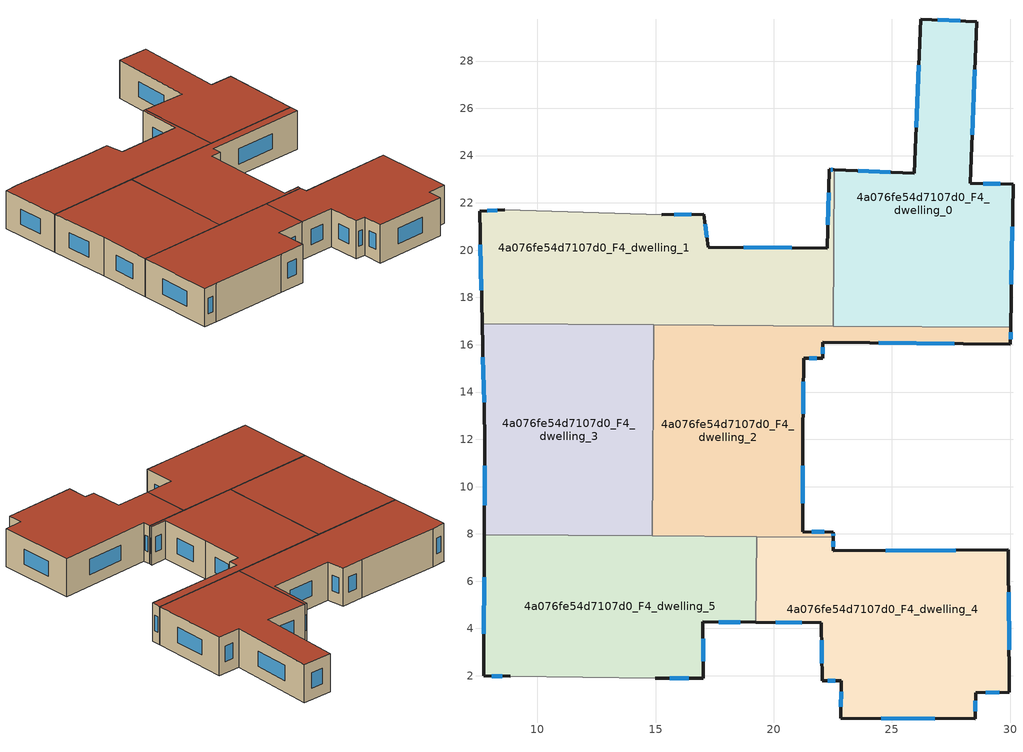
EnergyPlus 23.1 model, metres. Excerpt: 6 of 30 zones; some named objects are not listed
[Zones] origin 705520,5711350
4a076fe54d7107d0_F4_dwelling_0
 floor to 4a076fe54d7107d0_F3_dwelling_0 (EU_floor_Construction): 28.59,29.67 28.31,22.83 30.12,22.79 30.02,16.74 22.52,16.79 22.56,23.4 25.94,23.26 26.22,29.77 z12
 wall outside (EU_wall_Construction): 30.02,16.74 30.12,22.79 28.31,22.83 28.59,29.67 26.22,29.77 25.94,23.26 22.56,23.4 z12:15
 wall to 4a076fe54d7107d0_F4_dwelling_1 (EU_wall_Construction): 22.56,23.4 22.52,16.79 z12:15
 wall to 4a076fe54d7107d0_F4_dwelling_2 (EU_wall_Construction): 22.52,16.79 30.02,16.74 z12:15
 window (EU_Window_Construction): 27.88,29.7 26.93,29.74 / 28.39,24.88 28.51,27.62 / 29.58,22.8 28.85,22.82 / 30.05,18.55 30.09,20.98 / 24.93,23.3 23.57,23.36 / 26.14,27.82 26.03,25.21 z12.9:14.1
 roof outside (EU_roof_Construction): 30.02,16.74 30.12,22.79 28.31,22.83 28.59,29.67 26.22,29.77 25.94,23.26 22.56,23.4 22.52,16.79 z15
4a076fe54d7107d0_F4_dwelling_1
 floor to 4a076fe54d7107d0_F3_dwelling_1 (EU_floor_Construction): 22.56,23.4 22.52,16.79 7.67,16.89 7.55,21.66 8.63,21.71 15.27,21.5 17.04,21.52 17.23,20.13 22.26,20.09 22.35,23.41 z12
 wall outside (EU_wall_Construction): 22.56,23.4 22.35,23.41 22.26,20.09 17.23,20.13 17.05,21.52 15.27,21.5 / 8.63,21.71 7.56,21.66 7.67,16.89 z12:15
 wall adiabatic (EU_wall_Construction): 15.27,21.5 8.63,21.71 z12:15
 wall to 4a076fe54d7107d0_F4_dwelling_3 (EU_wall_Construction): 7.67,16.89 14.92,16.84 z12:15
 wall to 4a076fe54d7107d0_F4_dwelling_2 (EU_wall_Construction): 14.92,16.84 22.52,16.79 z12:15
 window (EU_Window_Construction): 22.5,23.41 22.41,23.41 / 7.59,20.23 7.63,18.32 / 8.31,21.69 7.88,21.67 / 16.51,21.51 15.8,21.5 / 17.18,20.55 17.1,21.1 / 20.75,20.1 18.74,20.12 / 22.32,22.42 22.29,21.08 z12.9:14.1
 roof outside (EU_roof_Construction): 22.52,16.79 22.56,23.4 22.35,23.41 22.26,20.09 17.23,20.13 17.05,21.52 15.27,21.5 8.63,21.71 7.56,21.66 7.67,16.89 z15
4a076fe54d7107d0_F4_dwelling_2
 floor to 4a076fe54d7107d0_F3_dwelling_2 (EU_floor_Construction): 30.02,16.74 30.01,16.03 22.07,16.1 22.07,15.43 21.26,15.43 21.23,12.09 21.23,8.1 22.52,8.07 22.52,7.87 14.86,7.92 14.92,16.84 z12
 wall outside (EU_wall_Construction): 22.52,7.87 22.52,8.07 21.23,8.1 21.23,12.09 21.26,15.43 22.07,15.43 22.07,16.1 30.01,16.03 30.02,16.74 z12:15
 wall to 4a076fe54d7107d0_F4_dwelling_5 (EU_wall_Construction): 14.86,7.92 19.27,7.89 z12:15
 wall to 4a076fe54d7107d0_F4_dwelling_3 (EU_wall_Construction): 14.92,16.84 14.86,7.92 z12:15
 wall to 4a076fe54d7107d0_F4_dwelling_4 (EU_wall_Construction): 19.27,7.89 22.52,7.87 z12:15
 window (EU_Window_Construction): 30.01,16.24 30.02,16.53 / 24.45,16.08 27.63,16.05 / 22.07,15.63 22.07,15.9 / 21.5,15.43 21.83,15.43 / 21.24,13.09 21.25,14.43 / 21.23,9.29 21.23,10.89 / 22.14,8.08 21.62,8.09 / 22.52,7.93 22.52,8.01 z12.9:14.1
 roof outside (EU_roof_Construction): 22.52,8.07 21.23,8.1 21.23,12.09 21.26,15.43 22.07,15.43 22.07,16.1 30.01,16.03 30.02,16.74 14.92,16.84 14.86,7.92 22.52,7.87 z15
4a076fe54d7107d0_F4_dwelling_3
 floor to 4a076fe54d7107d0_F3_dwelling_3 (EU_floor_Construction): 14.92,16.84 14.86,7.92 7.76,7.96 7.78,12.14 7.67,16.89 z12
 wall outside (EU_wall_Construction): 7.67,16.89 7.78,12.14 7.76,7.96 z12:15
 wall to 4a076fe54d7107d0_F4_dwelling_5 (EU_wall_Construction): 7.76,7.96 14.86,7.92 z12:15
 window (EU_Window_Construction): 7.7,15.47 7.75,13.56 / 7.78,10.89 7.77,9.21 z12.9:14.1
 roof outside (EU_roof_Construction): 14.86,7.92 14.92,16.84 7.67,16.89 7.78,12.14 7.76,7.96 z15
4a076fe54d7107d0_F4_dwelling_4
 floor to 4a076fe54d7107d0_F3_dwelling_4 (EU_floor_Construction): 29.92,7.33 29.96,1.3 28.54,1.28 28.52,0.18 22.84,0.21 22.85,1.78 22.05,1.79 22.02,4.25 19.25,4.26 19.27,7.89 22.52,7.87 22.51,7.28 z12
 wall outside (EU_wall_Construction): 19.25,4.26 22.02,4.25 22.05,1.79 22.85,1.78 22.84,0.21 28.52,0.18 28.54,1.28 29.96,1.3 29.93,7.33 22.51,7.28 22.52,7.87 z12:15
 wall to 4a076fe54d7107d0_F4_dwelling_5 (EU_wall_Construction): 19.27,7.89 19.25,4.26 z12:15
 window (EU_Window_Construction): 28.96,1.29 29.53,1.3 / 28.53,0.51 28.53,0.95 / 24.54,0.2 26.82,0.19 / 22.85,1.31 22.84,0.68 / 22.29,1.78 22.61,1.78 / 22.03,3.51 22.04,2.52 / 20.08,4.26 21.19,4.25 / 22.52,7.46 22.52,7.69 / 27.71,7.31 24.73,7.3 / 29.95,3.11 29.94,5.52 z12.9:14.1
 roof outside (EU_roof_Construction): 29.96,1.3 29.93,7.33 22.51,7.28 22.52,7.87 19.27,7.89 19.25,4.26 22.02,4.25 22.05,1.79 22.85,1.78 22.84,0.21 28.52,0.18 28.54,1.28 z15
4a076fe54d7107d0_F4_dwelling_5
 floor to 4a076fe54d7107d0_F3_dwelling_5 (EU_floor_Construction): 19.27,7.89 19.25,4.26 17.01,4.28 17.01,1.9 14.98,1.9 8.85,1.97 7.73,2 7.76,7.96 z12
 wall outside (EU_wall_Construction): 14.98,1.9 17.01,1.9 17.01,4.28 19.25,4.26 / 7.76,7.96 7.73,2 8.85,1.97 z12:15
 wall adiabatic (EU_wall_Construction): 8.85,1.97 14.98,1.9 z12:15
 window (EU_Window_Construction): 15.59,1.9 16.41,1.9 / 8.07,1.99 8.51,1.98 / 7.75,6.18 7.74,3.78 / 17.68,4.27 18.58,4.27 / 17.01,2.61 17.01,3.57 z12.9:14.1
 roof outside (EU_roof_Construction): 17.01,1.9 17.01,4.28 19.25,4.26 19.27,7.89 7.76,7.96 7.73,2 8.85,1.97 14.98,1.9 z15
[Building]
EU S2 Campaign: North Axis=0; Terrain=City; Solar Distribution=FullExterior
[Site:Location]
London: Latitude=51.5; Longitude=-0.5; Time Zone=0; Elevation=25
[SizingPeriod:WeatherFileDays]
AnnualSizingPeriod: Begin Month=1; Begin Day of Month=1; End Month=12; End Day of Month=31; Day of Week for Start Day=Monday; Use Weather File Daylight Saving Period=No; Use Weather File Rain and Snow Indicators=No
[MATERIAL]
EU_InternalMass_Material: Roughness=MediumRough; Thickness=0.1; Conductivity=1; Density=1800; Specific Heat=900; Thermal Absorptance=0.9; Solar Absorptance=0.7; Visible Absorptance=0.7
[MATERIAL:NOMASS] Roughness=MediumRough; Thermal Absorptance=0.9; Solar Absorptance=0.7; Visible Absorptance=0.7
Name | Thermal Resistance
EU_wall_NoMass | 1.04674
EU_roof_NoMass | 4.32442
EU_floor_NoMass | 2.04616
[WINDOWMATERIAL:SIMPLEGLAZINGSYSTEM]
EU_Window_SimpleGlazing: UFactor=4.25843; Solar Heat Gain Coefficient=0.85; Visible Transmittance=0.85
[CONSTRUCTION]
EU_wall_Construction: EU_wall_NoMass
EU_roof_Construction: EU_roof_NoMass
EU_floor_Construction: EU_floor_NoMass
EU_Window_Construction: EU_Window_SimpleGlazing
EU_InternalMass_Construction: EU_InternalMass_Material
[ZONE] Type=1; Multiplier=1; Ceiling Height=autocalculate; Floor Area=autocalculate; Part of Total Floor Area=Yes
Name | Volume
4a076fe54d7107d0_F4_dwelling_0; 4a076fe54d7107d0_F4_dwelling_3 | 191.167
4a076fe54d7107d0_F4_dwelling_1 | 191.161
4a076fe54d7107d0_F4_dwelling_2 | 191.177
4a076fe54d7107d0_F4_dwelling_4 | 191.18
4a076fe54d7107d0_F4_dwelling_5 | 191.165
[INTERNALMASS] Construction=EU_InternalMass_Construction
Name | Zone or ZoneList | Surface Area
4a076fe54d7107d0_F4_dwelling_0_EU_InternalMass | 4a076fe54d7107d0_F4_dwelling_0 | 63.7237
4a076fe54d7107d0_F4_dwelling_1_EU_InternalMass | 4a076fe54d7107d0_F4_dwelling_1 | 63.7186
4a076fe54d7107d0_F4_dwelling_2_EU_InternalMass | 4a076fe54d7107d0_F4_dwelling_2 | 63.7267
4a076fe54d7107d0_F4_dwelling_3_EU_InternalMass | 4a076fe54d7107d0_F4_dwelling_3 | 63.7228
4a076fe54d7107d0_F4_dwelling_4_EU_InternalMass | 4a076fe54d7107d0_F4_dwelling_4 | 63.7259
4a076fe54d7107d0_F4_dwelling_5_EU_InternalMass | 4a076fe54d7107d0_F4_dwelling_5 | 63.7207
[OTHEREQUIPMENT] Fuel Type=Electricity; Design Level Calculation Method=Watts/Area; Power per Zone Floor Area=1; Fraction Latent=0; Fraction Radiant=0; Fraction Lost=0; Carbon Dioxide Generation Rate=0; EndUse Subcategory=EU_Step8_InternalGains
Name | Zone or ZoneList or Space or SpaceList | Schedule
EU_Step8_InternalGain_4a076fe54d7107d0_F4_dwelling_0_f000 | 4a076fe54d7107d0_F4_dwelling_0 | EU_Step8_GainSchedule_4a076fe54d7107d0_F4_dwelling_0_f000
EU_Step8_InternalGain_4a076fe54d7107d0_F4_dwelling_1_f000 | 4a076fe54d7107d0_F4_dwelling_1 | EU_Step8_GainSchedule_4a076fe54d7107d0_F4_dwelling_1_f000
EU_Step8_InternalGain_4a076fe54d7107d0_F4_dwelling_2_f000 | 4a076fe54d7107d0_F4_dwelling_2 | EU_Step8_GainSchedule_4a076fe54d7107d0_F4_dwelling_2_f000
EU_Step8_InternalGain_4a076fe54d7107d0_F4_dwelling_3_f000 | 4a076fe54d7107d0_F4_dwelling_3 | EU_Step8_GainSchedule_4a076fe54d7107d0_F4_dwelling_3_f000
EU_Step8_InternalGain_4a076fe54d7107d0_F4_dwelling_4_f000 | 4a076fe54d7107d0_F4_dwelling_4 | EU_Step8_GainSchedule_4a076fe54d7107d0_F4_dwelling_4_f000
EU_Step8_InternalGain_4a076fe54d7107d0_F4_dwelling_5_f000 | 4a076fe54d7107d0_F4_dwelling_5 | EU_Step8_GainSchedule_4a076fe54d7107d0_F4_dwelling_5_f000
[ZONEVENTILATION:DESIGNFLOWRATE] Schedule=EU_AlwaysOn; Design Flow Rate Calculation Method=AirChanges/Hour; Air Changes per Hour=0.488719; Ventilation Type=Natural; Fan Pressure Rise=0; Fan Total Efficiency=1; Constant Term Coefficient=1; Temperature Term Coefficient=0; Velocity Term Coefficient=0; Velocity Squared Term Coefficient=0; Minimum Indoor Temperature=-100; Maximum Indoor Temperature=100; Delta Temperature=-100; Minimum Outdoor Temperature=-100; Maximum Outdoor Temperature=100; Maximum Wind Speed=40
Name | Zone or ZoneList or Space or SpaceList
EU_ConstantAir_4a076fe54d7107d0_F4_dwelling_0 | 4a076fe54d7107d0_F4_dwelling_0
EU_ConstantAir_4a076fe54d7107d0_F4_dwelling_1 | 4a076fe54d7107d0_F4_dwelling_1
EU_ConstantAir_4a076fe54d7107d0_F4_dwelling_2 | 4a076fe54d7107d0_F4_dwelling_2
EU_ConstantAir_4a076fe54d7107d0_F4_dwelling_3 | 4a076fe54d7107d0_F4_dwelling_3
EU_ConstantAir_4a076fe54d7107d0_F4_dwelling_4 | 4a076fe54d7107d0_F4_dwelling_4
EU_ConstantAir_4a076fe54d7107d0_F4_dwelling_5 | 4a076fe54d7107d0_F4_dwelling_5
[HVACTEMPLATE:ZONE:IDEALLOADSAIRSYSTEM] System Availability Schedule=EU_AlwaysOn; Maximum Heating Supply Air Temperature=50; Minimum Cooling Supply Air Temperature=13; Maximum Heating Supply Air Humidity Ratio=0.0156; Minimum Cooling Supply Air Humidity Ratio=0.0077; Heating Limit=NoLimit; Cooling Limit=NoLimit; Heating Availability Schedule=EU_AlwaysOn; Cooling Availability Schedule=EU_CoolingOff; Dehumidification Control Type=ConstantSensibleHeatRatio; Cooling Sensible Heat Ratio=0.7; Dehumidification Setpoint=60; Humidification Control Type=None; Humidification Setpoint=30; Outdoor Air Method=None; Outdoor Air Flow Rate per Person=0.00944; Outdoor Air Flow Rate per Zone Floor Area=0; Outdoor Air Flow Rate per Zone=0; Demand Controlled Ventilation Type=None; Outdoor Air Economizer Type=NoEconomizer; Heat Recovery Type=None; Sensible Heat Recovery Effectiveness=0.7; Latent Heat Recovery Effectiveness=0.65
Name | Template Thermostat
4a076fe54d7107d0_F4_dwelling_0 | EU_HeatOnly_4a076fe54d7107d0_F4_dwelling_0
4a076fe54d7107d0_F4_dwelling_1 | EU_HeatOnly_4a076fe54d7107d0_F4_dwelling_1
4a076fe54d7107d0_F4_dwelling_2 | EU_HeatOnly_4a076fe54d7107d0_F4_dwelling_2
4a076fe54d7107d0_F4_dwelling_3 | EU_HeatOnly_4a076fe54d7107d0_F4_dwelling_3
4a076fe54d7107d0_F4_dwelling_4 | EU_HeatOnly_4a076fe54d7107d0_F4_dwelling_4
4a076fe54d7107d0_F4_dwelling_5 | EU_HeatOnly_4a076fe54d7107d0_F4_dwelling_5
[SIZING:ZONE] Zone Cooling Design Supply Air Temperature Input Method=SupplyAirTemperature; Zone Cooling Design Supply Air Temperature=13; Zone Heating Design Supply Air Temperature Input Method=SupplyAirTemperature; Zone Heating Design Supply Air Temperature=50; Zone Cooling Design Supply Air Humidity Ratio=0.008; Zone Heating Design Supply Air Humidity Ratio=0.008; Cooling Design Air Flow Method=DesignDay; Cooling Design Air Flow Rate=0; Cooling Minimum Air Flow per Zone Floor Area=0.000762; Cooling Minimum Air Flow=0; Cooling Minimum Air Flow Fraction=0.2; Heating Design Air Flow Method=DesignDay; Heating Design Air Flow Rate=0; Heating Maximum Air Flow per Zone Floor Area=0.002032; Heating Maximum Air Flow=0.141576; Heating Maximum Air Flow Fraction=0.3; Account for Dedicated Outdoor Air System=No; Dedicated Outdoor Air System Control Strategy=NeutralSupplyAir; Dedicated Outdoor Air Low Setpoint Temperature for Design=autosize; Dedicated Outdoor Air High Setpoint Temperature for Design=autosize; Zone Load Sizing Method=Sensible Load Only No Latent Load; Zone Latent Cooling Design Supply Air Humidity Ratio Input Method=HumidityRatioDifference; Zone Cooling Design Supply Air Humidity Ratio Difference=0.005; Zone Latent Heating Design Supply Air Humidity Ratio Input Method=HumidityRatioDifference; Zone Humidification Design Supply Air Humidity Ratio Difference=0.005
4a076fe54d7107d0_F4_dwelling_0; 4a076fe54d7107d0_F4_dwelling_1; 4a076fe54d7107d0_F4_dwelling_2; 4a076fe54d7107d0_F4_dwelling_3; 4a076fe54d7107d0_F4_dwelling_4; 4a076fe54d7107d0_F4_dwelling_5
[SCHEDULE:CONSTANT]
Name | Hourly Value
EU_AlwaysOn | 1
EU_CoolingOff | 0
[SCHEDULE:FILE] Column Number=1; Rows to Skip at Top=0; Number of Hours of Data=8760; Column Separator=Comma; Interpolate to Timestep=No; Minutes per Item=60; Adjust Schedule for Daylight Savings=Yes
Name | File
EU_Step8_GainSchedule_4a076fe54d7107d0_F4_dwelling_0_f000 | ../../schedules/4a076fe54d7107d0/4a076fe54d7107d0_F4_dwelling_0_f000_gain.csv
EU_Step8_GainSchedule_4a076fe54d7107d0_F4_dwelling_1_f000 | ../../schedules/4a076fe54d7107d0/4a076fe54d7107d0_F4_dwelling_1_f000_gain.csv
EU_Step8_GainSchedule_4a076fe54d7107d0_F4_dwelling_2_f000 | ../../schedules/4a076fe54d7107d0/4a076fe54d7107d0_F4_dwelling_2_f000_gain.csv
EU_Step8_GainSchedule_4a076fe54d7107d0_F4_dwelling_3_f000 | ../../schedules/4a076fe54d7107d0/4a076fe54d7107d0_F4_dwelling_3_f000_gain.csv
EU_Step8_GainSchedule_4a076fe54d7107d0_F4_dwelling_4_f000 | ../../schedules/4a076fe54d7107d0/4a076fe54d7107d0_F4_dwelling_4_f000_gain.csv
EU_Step8_GainSchedule_4a076fe54d7107d0_F4_dwelling_5_f000 | ../../schedules/4a076fe54d7107d0/4a076fe54d7107d0_F4_dwelling_5_f000_gain.csv
